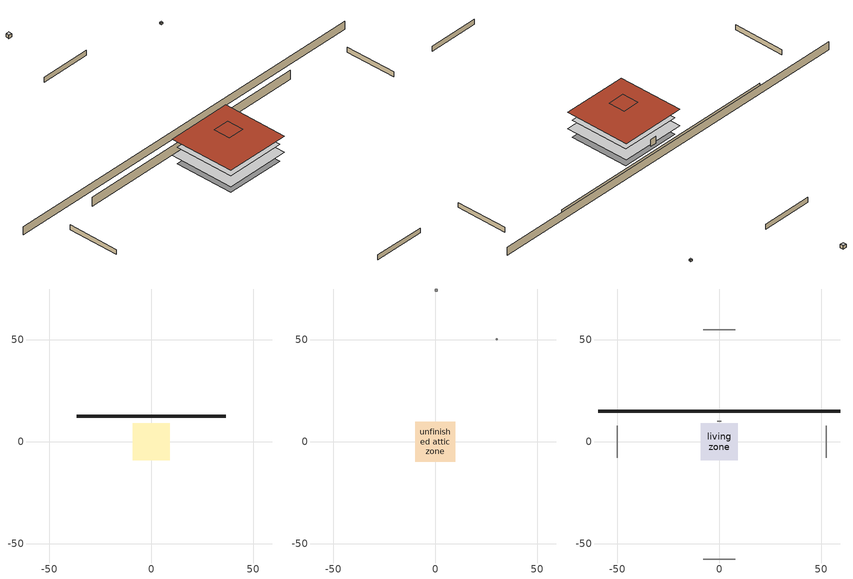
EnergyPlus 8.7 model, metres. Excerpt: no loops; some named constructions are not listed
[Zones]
finished basement zone
 floor ground (GrndUninsFinBFloor): -9.02,-9.02 -9.02,9.02 9.02,9.02 9.02,-9.02 z-2.13
 wall ground (GrndInsFinWall): 36.58,12.5 -36.58,12.5 z-2.13:0.61
dse zone
 floor adiabatic (AdiabaticConst): 30,50 30,50.5 30.5,50.5 30.5,50 z0
 wall adiabatic (AdiabaticConst): 30,50.5 30,50 30.5,50 30.5,50.5 30,50.5 z0:0.5
 ceiling adiabatic (AdiabaticConst): 30.5,50 30.5,50.5 30,50.5 30,50 z0.5
res ds_u 1 ret air zone
 floor adiabatic (AdiabaticConst): 0,74 0,75 1,75 1,74 z0
 wall adiabatic (AdiabaticConst): 1,74 1,75 0,75 0,74 1,74 z0:1
 ceiling adiabatic (AdiabaticConst): 1,74 1,75 0,75 0,74 z1
unfinished attic zone
 floor to living zone (FinInsUnfinUAFloor 1): -9.88,-9.88 -9.88,9.88 9.88,9.88 9.88,-9.88 z0.5
 roof outside (UnfinInsExtRoof 4): 9.88,-9.88 9.88,9.88 -9.88,9.88 -9.88,-9.88 z5.5
 roof outside (UnfinInsExtRoof 5): 2.5,-2.5 2.5,2.5 -2.5,2.5 -2.5,-2.5 z8
living zone
 floor to finished basement zone (Construction 3): -9.02,-9.02 -9.02,9.02 9.02,9.02 9.02,-9.02 z3
 wall outside (ExtInsFinWall 3): 59.36,15 -59.36,15 z0:2.44
 wall adiabatic (Construction 1): 0.92,10 -0.92,10 z0:2.03; 52.5,-7.78 52.5,7.78 / 7.78,55 -7.78,55 / -7.78,-57.5 7.78,-57.5 / -50,7.78 -50,-7.78 z0:1.53
[Schedule:Day:Interval]
residential ceiling fan schedule allday1; residential ceiling fan schedule allday10; residential ceiling fan schedule allday11; residential ceiling fan schedule allday12; residential ceiling fan schedule allday2; residential ceiling fan schedule allday3; residential ceiling fan schedule allday4; residential ceiling fan schedule allday5; residential ceiling fan schedule allday6; residential ceiling fan schedule allday7; residential ceiling fan schedule allday8; residential ceiling fan schedule allday9; residential window shading schedule allday10; residential window shading schedule allday10 1; residential window shading schedule allday10 2; residential window shading schedule allday10 3; residential window shading schedule allday5; residential window shading schedule allday5 1; residential window shading schedule allday5 2; residential window shading schedule allday5 3; residential window shading schedule allday6; residential window shading schedule allday6 1; residential window shading schedule allday6 2; residential window shading schedule allday6 3; residential window shading schedule allday7; residential window shading schedule allday7 1; residential window shading schedule allday7 2; residential window shading schedule allday7 3; residential window shading schedule allday8; residential window shading schedule allday8 1; residential window shading schedule allday8 2; residential window shading schedule allday8 3; residential window shading schedule allday9; residential window shading schedule allday9 1; residential window shading schedule allday9 2; residential window shading schedule allday9 3: No, 01:00, 1, 02:00, 1, 03:00, 1, 04:00, 1, 05:00, 1, 06:00, 1, 07:00, 1, 08:00, 1, 09:00, 1, 10:00, 1, 11:00, 1, 12:00, 1, 13:00, 1, 14:00, 1, 15:00, 1, 16:00, 1, 17:00, 1, 18:00, 1, 19:00, 1, 20:00, 1, 21:00, 1, 22:00, 1, 23:00, 1, 24:00, 1
residential window shading schedule allday1; residential window shading schedule allday1 1; residential window shading schedule allday1 2; residential window shading schedule allday1 3; residential window shading schedule allday11; residential window shading schedule allday11 1; residential window shading schedule allday11 2; residential window shading schedule allday11 3; residential window shading schedule allday12; residential window shading schedule allday12 1; residential window shading schedule allday12 2; residential window shading schedule allday12 3; residential window shading schedule allday2; residential window shading schedule allday2 1; residential window shading schedule allday2 2; residential window shading schedule allday2 3; residential window shading schedule allday3; residential window shading schedule allday3 1; residential window shading schedule allday3 2; residential window shading schedule allday3 3; residential window shading schedule allday4; residential window shading schedule allday4 1; residential window shading schedule allday4 2; residential window shading schedule allday4 3: No, 01:00, 0, 02:00, 0, 03:00, 0, 04:00, 0, 05:00, 0, 06:00, 0, 07:00, 0, 08:00, 0, 09:00, 0, 10:00, 0, 11:00, 0, 12:00, 0, 13:00, 0, 14:00, 0, 15:00, 0, 16:00, 0, 17:00, 0, 18:00, 0, 19:00, 0, 20:00, 0, 21:00, 0, 22:00, 0, 23:00, 0, 24:00, 0
Schedule Day 11; Schedule Day 3; Schedule Day 4; Schedule Day 5; Schedule Day 6: No, 24:00, 0
[Schedule:Week:Daily]
Schedule:Week:Daily {f5993f1e-2d1f-460a-b832-7f0803783bdd}: Schedule Day 11, Schedule Day 11, Schedule Day 11, Schedule Day 11, residential ceiling fan schedule allday1, residential ceiling fan schedule allday1, residential ceiling fan schedule allday1, Schedule Day 11, Schedule Day 11, Schedule Day 11, Schedule Day 11, Schedule Day 11
Schedule:Week:Daily {99fb984e-5b8f-43e4-bb40-44b72c5c07ec}: residential ceiling fan schedule allday1, residential ceiling fan schedule allday1, residential ceiling fan schedule allday1, residential ceiling fan schedule allday1, residential ceiling fan schedule allday1, residential ceiling fan schedule allday1, residential ceiling fan schedule allday1, Schedule Day 11, Schedule Day 11, Schedule Day 11, Schedule Day 11, Schedule Day 11
Schedule:Week:Daily {daeda7b2-ad5c-4d8c-b602-a75b74f656b1}: residential ceiling fan schedule allday2, residential ceiling fan schedule allday2, residential ceiling fan schedule allday2, residential ceiling fan schedule allday2, residential ceiling fan schedule allday2, residential ceiling fan schedule allday2, residential ceiling fan schedule allday2, Schedule Day 11, Schedule Day 11, Schedule Day 11, Schedule Day 11, Schedule Day 11
Schedule:Week:Daily {c7d6d5cb-4c13-4f55-b7c8-3a7fac26bb9d}: residential ceiling fan schedule allday3, residential ceiling fan schedule allday3, residential ceiling fan schedule allday3, residential ceiling fan schedule allday3, residential ceiling fan schedule allday3, residential ceiling fan schedule allday3, residential ceiling fan schedule allday3, Schedule Day 11, Schedule Day 11, Schedule Day 11, Schedule Day 11, Schedule Day 11
Schedule:Week:Daily {505e5dc5-5890-46c2-9b68-0c1754b0a1db}: residential ceiling fan schedule allday3, residential ceiling fan schedule allday3, residential ceiling fan schedule allday3, residential ceiling fan schedule allday4, residential ceiling fan schedule allday4, residential ceiling fan schedule allday4, residential ceiling fan schedule allday4, Schedule Day 11, Schedule Day 11, Schedule Day 11, Schedule Day 11, Schedule Day 11
Schedule:Week:Daily {f27dba69-9a74-4263-9956-a51dfc1717bd}: residential ceiling fan schedule allday4, residential ceiling fan schedule allday4, residential ceiling fan schedule allday4, residential ceiling fan schedule allday4, residential ceiling fan schedule allday4, residential ceiling fan schedule allday4, residential ceiling fan schedule allday4, Schedule Day 11, Schedule Day 11, Schedule Day 11, Schedule Day 11, Schedule Day 11
Schedule:Week:Daily {3aebd349-cbde-4cc7-98c0-f97b1a6275c9}: residential ceiling fan schedule allday4, residential ceiling fan schedule allday4, residential ceiling fan schedule allday4, residential ceiling fan schedule allday4, residential ceiling fan schedule allday4, residential ceiling fan schedule allday5, residential ceiling fan schedule allday5, Schedule Day 11, Schedule Day 11, Schedule Day 11, Schedule Day 11, Schedule Day 11
Schedule:Week:Daily {420b3fe2-edbe-4a3f-bd7c-0e50939dd1c1}: residential ceiling fan schedule allday5, residential ceiling fan schedule allday5, residential ceiling fan schedule allday5, residential ceiling fan schedule allday5, residential ceiling fan schedule allday5, residential ceiling fan schedule allday5, residential ceiling fan schedule allday5, Schedule Day 11, Schedule Day 11, Schedule Day 11, Schedule Day 11, Schedule Day 11
Schedule:Week:Daily {733ea51b-2b0a-400a-b311-dfc50ffd4eae}: residential ceiling fan schedule allday5, residential ceiling fan schedule allday6, residential ceiling fan schedule allday6, residential ceiling fan schedule allday6, residential ceiling fan schedule allday6, residential ceiling fan schedule allday6, residential ceiling fan schedule allday6, Schedule Day 11, Schedule Day 11, Schedule Day 11, Schedule Day 11, Schedule Day 11
Schedule:Week:Daily {5162d75c-0517-4dfb-950b-6ef24d4ceffa}: residential ceiling fan schedule allday6, residential ceiling fan schedule allday6, residential ceiling fan schedule allday6, residential ceiling fan schedule allday6, residential ceiling fan schedule allday6, residential ceiling fan schedule allday6, residential ceiling fan schedule allday6, Schedule Day 11, Schedule Day 11, Schedule Day 11, Schedule Day 11, Schedule Day 11
Schedule:Week:Daily {f6f1fd7c-faee-4051-853b-1ac0750fe572}: residential ceiling fan schedule allday6, residential ceiling fan schedule allday6, residential ceiling fan schedule allday6, residential ceiling fan schedule allday7, residential ceiling fan schedule allday7, residential ceiling fan schedule allday7, residential ceiling fan schedule allday7, Schedule Day 11, Schedule Day 11, Schedule Day 11, Schedule Day 11, Schedule Day 11
Schedule:Week:Daily {b242f2eb-05e5-494d-857a-8be74845ee24}: residential ceiling fan schedule allday7, residential ceiling fan schedule allday7, residential ceiling fan schedule allday7, residential ceiling fan schedule allday7, residential ceiling fan schedule allday7, residential ceiling fan schedule allday7, residential ceiling fan schedule allday7, Schedule Day 11, Schedule Day 11, Schedule Day 11, Schedule Day 11, Schedule Day 11
Schedule:Week:Daily {082f510f-7e36-463b-8793-1d062ad3fbf4}: residential ceiling fan schedule allday7, residential ceiling fan schedule allday7, residential ceiling fan schedule allday7, residential ceiling fan schedule allday7, residential ceiling fan schedule allday7, residential ceiling fan schedule allday7, residential ceiling fan schedule allday8, Schedule Day 11, Schedule Day 11, Schedule Day 11, Schedule Day 11, Schedule Day 11
Schedule:Week:Daily {5e9c7fa3-1c0e-4532-9ff9-ae4bbbb877f4}: residential ceiling fan schedule allday8, residential ceiling fan schedule allday8, residential ceiling fan schedule allday8, residential ceiling fan schedule allday8, residential ceiling fan schedule allday8, residential ceiling fan schedule allday8, residential ceiling fan schedule allday8, Schedule Day 11, Schedule Day 11, Schedule Day 11, Schedule Day 11, Schedule Day 11
Schedule:Week:Daily {828f10a3-fe7b-4b31-b248-dd86a9cef7ca}: residential ceiling fan schedule allday8, residential ceiling fan schedule allday8, residential ceiling fan schedule allday9, residential ceiling fan schedule allday9, residential ceiling fan schedule allday9, residential ceiling fan schedule allday9, residential ceiling fan schedule allday9, Schedule Day 11, Schedule Day 11, Schedule Day 11, Schedule Day 11, Schedule Day 11
Schedule:Week:Daily {013bd17c-9e46-4389-b0e4-03ac4d80d49e}: residential ceiling fan schedule allday9, residential ceiling fan schedule allday9, residential ceiling fan schedule allday9, residential ceiling fan schedule allday9, residential ceiling fan schedule allday9, residential ceiling fan schedule allday9, residential ceiling fan schedule allday9, Schedule Day 11, Schedule Day 11, Schedule Day 11, Schedule Day 11, Schedule Day 11
Schedule:Week:Daily {7dcad277-c99e-42e3-921d-d14a607c75d9}: residential ceiling fan schedule allday9, residential ceiling fan schedule allday9, residential ceiling fan schedule allday9, residential ceiling fan schedule allday9, residential ceiling fan schedule allday10, residential ceiling fan schedule allday10, residential ceiling fan schedule allday10, Schedule Day 11, Schedule Day 11, Schedule Day 11, Schedule Day 11, Schedule Day 11
Schedule:Week:Daily {cf79e6bd-bdcf-4b69-afad-263f8d9f01f5}: residential ceiling fan schedule allday10, residential ceiling fan schedule allday10, residential ceiling fan schedule allday10, residential ceiling fan schedule allday10, residential ceiling fan schedule allday10, residential ceiling fan schedule allday10, residential ceiling fan schedule allday10, Schedule Day 11, Schedule Day 11, Schedule Day 11, Schedule Day 11, Schedule Day 11
Schedule:Week:Daily {4f83334a-1544-4689-8aa3-dcdd8895b99c}: residential ceiling fan schedule allday11, residential ceiling fan schedule allday11, residential ceiling fan schedule allday11, residential ceiling fan schedule allday11, residential ceiling fan schedule allday11, residential ceiling fan schedule allday11, residential ceiling fan schedule allday11, Schedule Day 11, Schedule Day 11, Schedule Day 11, Schedule Day 11, Schedule Day 11
Schedule:Week:Daily {8991e0f5-81aa-4b7b-b7ee-b44aff4212d5}: residential ceiling fan schedule allday11, residential ceiling fan schedule allday11, residential ceiling fan schedule allday12, residential ceiling fan schedule allday12, residential ceiling fan schedule allday12, residential ceiling fan schedule allday12, residential ceiling fan schedule allday12, Schedule Day 11, Schedule Day 11, Schedule Day 11, Schedule Day 11, Schedule Day 11
Schedule:Week:Daily {f9058a68-ba35-482c-a9f9-5351ec390133}: residential ceiling fan schedule allday12, residential ceiling fan schedule allday12, residential ceiling fan schedule allday12, residential ceiling fan schedule allday12, residential ceiling fan schedule allday12, residential ceiling fan schedule allday12, residential ceiling fan schedule allday12, Schedule Day 11, Schedule Day 11, Schedule Day 11, Schedule Day 11, Schedule Day 11
Schedule:Week:Daily {4b3ea44a-2778-400c-b4f4-afb312f096a4}: Schedule Day 3, Schedule Day 3, Schedule Day 3, Schedule Day 3, residential window shading schedule allday1, residential window shading schedule allday1, residential window shading schedule allday1, Schedule Day 3, Schedule Day 3, Schedule Day 3, Schedule Day 3, Schedule Day 3
Schedule:Week:Daily {0a232f79-b0d0-4fb2-936c-5ba99023d467}: residential window shading schedule allday1, residential window shading schedule allday1, residential window shading schedule allday1, residential window shading schedule allday1, residential window shading schedule allday1, residential window shading schedule allday1, residential window shading schedule allday1, Schedule Day 3, Schedule Day 3, Schedule Day 3, Schedule Day 3, Schedule Day 3
Schedule:Week:Daily {0666f898-0e2a-403d-b9ad-7cf0b33886eb}: residential window shading schedule allday2, residential window shading schedule allday2, residential window shading schedule allday2, residential window shading schedule allday2, residential window shading schedule allday2, residential window shading schedule allday2, residential window shading schedule allday2, Schedule Day 3, Schedule Day 3, Schedule Day 3, Schedule Day 3, Schedule Day 3
Schedule:Week:Daily {4ef74792-9325-43cd-b385-a5beeb0f5db1}: residential window shading schedule allday3, residential window shading schedule allday3, residential window shading schedule allday3, residential window shading schedule allday3, residential window shading schedule allday3, residential window shading schedule allday3, residential window shading schedule allday3, Schedule Day 3, Schedule Day 3, Schedule Day 3, Schedule Day 3, Schedule Day 3
Schedule:Week:Daily {dd65c88c-2682-4a10-b668-097c402a1a32}: residential window shading schedule allday3, residential window shading schedule allday3, residential window shading schedule allday3, residential window shading schedule allday4, residential window shading schedule allday4, residential window shading schedule allday4, residential window shading schedule allday4, Schedule Day 3, Schedule Day 3, Schedule Day 3, Schedule Day 3, Schedule Day 3
Schedule:Week:Daily {30d83c78-5434-42bd-a16d-073a5e899723}: residential window shading schedule allday4, residential window shading schedule allday4, residential window shading schedule allday4, residential window shading schedule allday4, residential window shading schedule allday4, residential window shading schedule allday4, residential window shading schedule allday4, Schedule Day 3, Schedule Day 3, Schedule Day 3, Schedule Day 3, Schedule Day 3
Schedule:Week:Daily {3253728a-f892-406b-ac8b-38b4bc12fa57}: residential window shading schedule allday4, residential window shading schedule allday4, residential window shading schedule allday4, residential window shading schedule allday4, residential window shading schedule allday4, residential window shading schedule allday5, residential window shading schedule allday5, Schedule Day 3, Schedule Day 3, Schedule Day 3, Schedule Day 3, Schedule Day 3
Schedule:Week:Daily {8034dedf-5ea2-4b96-996a-3ceae07663c3}: residential window shading schedule allday5, residential window shading schedule allday5, residential window shading schedule allday5, residential window shading schedule allday5, residential window shading schedule allday5, residential window shading schedule allday5, residential window shading schedule allday5, Schedule Day 3, Schedule Day 3, Schedule Day 3, Schedule Day 3, Schedule Day 3
Schedule:Week:Daily {975bf67b-539c-4fe0-9bd5-f971d4518238}: residential window shading schedule allday5, residential window shading schedule allday6, residential window shading schedule allday6, residential window shading schedule allday6, residential window shading schedule allday6, residential window shading schedule allday6, residential window shading schedule allday6, Schedule Day 3, Schedule Day 3, Schedule Day 3, Schedule Day 3, Schedule Day 3
Schedule:Week:Daily {0ca1fd47-f6fc-4818-9d25-11cb065d9658}: residential window shading schedule allday6, residential window shading schedule allday6, residential window shading schedule allday6, residential window shading schedule allday6, residential window shading schedule allday6, residential window shading schedule allday6, residential window shading schedule allday6, Schedule Day 3, Schedule Day 3, Schedule Day 3, Schedule Day 3, Schedule Day 3
Schedule:Week:Daily {f824c80b-5203-4a97-9253-ba3eafa38eea}: residential window shading schedule allday6, residential window shading schedule allday6, residential window shading schedule allday6, residential window shading schedule allday7, residential window shading schedule allday7, residential window shading schedule allday7, residential window shading schedule allday7, Schedule Day 3, Schedule Day 3, Schedule Day 3, Schedule Day 3, Schedule Day 3
Schedule:Week:Daily {a8e76b43-20d2-4d05-9156-5b204fe346d6}: residential window shading schedule allday7, residential window shading schedule allday7, residential window shading schedule allday7, residential window shading schedule allday7, residential window shading schedule allday7, residential window shading schedule allday7, residential window shading schedule allday7, Schedule Day 3, Schedule Day 3, Schedule Day 3, Schedule Day 3, Schedule Day 3
Schedule:Week:Daily {a4714324-2501-4d30-bdd9-c2efce8d4166}: residential window shading schedule allday7, residential window shading schedule allday7, residential window shading schedule allday7, residential window shading schedule allday7, residential window shading schedule allday7, residential window shading schedule allday7, residential window shading schedule allday8, Schedule Day 3, Schedule Day 3, Schedule Day 3, Schedule Day 3, Schedule Day 3
Schedule:Week:Daily {c99f83e7-b261-48a2-ac0d-24cb0de3f32c}: residential window shading schedule allday8, residential window shading schedule allday8, residential window shading schedule allday8, residential window shading schedule allday8, residential window shading schedule allday8, residential window shading schedule allday8, residential window shading schedule allday8, Schedule Day 3, Schedule Day 3, Schedule Day 3, Schedule Day 3, Schedule Day 3
Schedule:Week:Daily {c089dbb7-d586-4f99-bbf1-c375ff6e3a8b}: residential window shading schedule allday8, residential window shading schedule allday8, residential window shading schedule allday9, residential window shading schedule allday9, residential window shading schedule allday9, residential window shading schedule allday9, residential window shading schedule allday9, Schedule Day 3, Schedule Day 3, Schedule Day 3, Schedule Day 3, Schedule Day 3
Schedule:Week:Daily {037aefda-81ea-4fa6-9fab-24de1dbe983b}: residential window shading schedule allday9, residential window shading schedule allday9, residential window shading schedule allday9, residential window shading schedule allday9, residential window shading schedule allday9, residential window shading schedule allday9, residential window shading schedule allday9, Schedule Day 3, Schedule Day 3, Schedule Day 3, Schedule Day 3, Schedule Day 3
Schedule:Week:Daily {21612bd8-64ab-4089-919e-346b5db878df}: residential window shading schedule allday9, residential window shading schedule allday9, residential window shading schedule allday9, residential window shading schedule allday9, residential window shading schedule allday10, residential window shading schedule allday10, residential window shading schedule allday10, Schedule Day 3, Schedule Day 3, Schedule Day 3, Schedule Day 3, Schedule Day 3
Schedule:Week:Daily {821858c1-ac3e-4f54-b607-c799eea2365a}: residential window shading schedule allday10, residential window shading schedule allday10, residential window shading schedule allday10, residential window shading schedule allday10, residential window shading schedule allday10, residential window shading schedule allday10, residential window shading schedule allday10, Schedule Day 3, Schedule Day 3, Schedule Day 3, Schedule Day 3, Schedule Day 3
Schedule:Week:Daily {9a187eb5-2d90-48f8-b942-e13cd3c9f127}: residential window shading schedule allday11, residential window shading schedule allday11, residential window shading schedule allday11, residential window shading schedule allday11, residential window shading schedule allday11, residential window shading schedule allday11, residential window shading schedule allday11, Schedule Day 3, Schedule Day 3, Schedule Day 3, Schedule Day 3, Schedule Day 3
Schedule:Week:Daily {a16b1b46-05f7-4af5-89e9-44c5722a4540}: residential window shading schedule allday11, residential window shading schedule allday11, residential window shading schedule allday12, residential window shading schedule allday12, residential window shading schedule allday12, residential window shading schedule allday12, residential window shading schedule allday12, Schedule Day 3, Schedule Day 3, Schedule Day 3, Schedule Day 3, Schedule Day 3
Schedule:Week:Daily {70c8a3f5-7b7c-45ac-a854-b60bc7d44f7a}: residential window shading schedule allday12, residential window shading schedule allday12, residential window shading schedule allday12, residential window shading schedule allday12, residential window shading schedule allday12, residential window shading schedule allday12, residential window shading schedule allday12, Schedule Day 3, Schedule Day 3, Schedule Day 3, Schedule Day 3, Schedule Day 3
Schedule:Week:Daily {76805589-17bd-4b59-b826-21725354d464}: Schedule Day 4, Schedule Day 4, Schedule Day 4, Schedule Day 4, residential window shading schedule allday1 1, residential window shading schedule allday1 1, residential window shading schedule allday1 1, Schedule Day 4, Schedule Day 4, Schedule Day 4, Schedule Day 4, Schedule Day 4
Schedule:Week:Daily {81549b25-e175-4ecd-8986-92a9c2b1bd1d}: residential window shading schedule allday1 1, residential window shading schedule allday1 1, residential window shading schedule allday1 1, residential window shading schedule allday1 1, residential window shading schedule allday1 1, residential window shading schedule allday1 1, residential window shading schedule allday1 1, Schedule Day 4, Schedule Day 4, Schedule Day 4, Schedule Day 4, Schedule Day 4
Schedule:Week:Daily {38c86b05-a425-45c9-9919-1da37ba84e5e}: residential window shading schedule allday2 1, residential window shading schedule allday2 1, residential window shading schedule allday2 1, residential window shading schedule allday2 1, residential window shading schedule allday2 1, residential window shading schedule allday2 1, residential window shading schedule allday2 1, Schedule Day 4, Schedule Day 4, Schedule Day 4, Schedule Day 4, Schedule Day 4
Schedule:Week:Daily {67b8f4f5-2f61-4820-aff7-6731301d9562}: residential window shading schedule allday3 1, residential window shading schedule allday3 1, residential window shading schedule allday3 1, residential window shading schedule allday3 1, residential window shading schedule allday3 1, residential window shading schedule allday3 1, residential window shading schedule allday3 1, Schedule Day 4, Schedule Day 4, Schedule Day 4, Schedule Day 4, Schedule Day 4
Schedule:Week:Daily {98f4ab2e-ba5d-482b-8f30-2442d5fbe73c}: residential window shading schedule allday3 1, residential window shading schedule allday3 1, residential window shading schedule allday3 1, residential window shading schedule allday4 1, residential window shading schedule allday4 1, residential window shading schedule allday4 1, residential window shading schedule allday4 1, Schedule Day 4, Schedule Day 4, Schedule Day 4, Schedule Day 4, Schedule Day 4
Schedule:Week:Daily {b552ff04-5835-4f6a-acaf-9277d4d97c72}: residential window shading schedule allday4 1, residential window shading schedule allday4 1, residential window shading schedule allday4 1, residential window shading schedule allday4 1, residential window shading schedule allday4 1, residential window shading schedule allday4 1, residential window shading schedule allday4 1, Schedule Day 4, Schedule Day 4, Schedule Day 4, Schedule Day 4, Schedule Day 4
Schedule:Week:Daily {9e556104-a05e-4a9c-bdfa-602e1f657196}: residential window shading schedule allday4 1, residential window shading schedule allday4 1, residential window shading schedule allday4 1, residential window shading schedule allday4 1, residential window shading schedule allday4 1, residential window shading schedule allday5 1, residential window shading schedule allday5 1, Schedule Day 4, Schedule Day 4, Schedule Day 4, Schedule Day 4, Schedule Day 4
Schedule:Week:Daily {83a857eb-2abb-49cc-bd79-199dcecd6ede}: residential window shading schedule allday5 1, residential window shading schedule allday5 1, residential window shading schedule allday5 1, residential window shading schedule allday5 1, residential window shading schedule allday5 1, residential window shading schedule allday5 1, residential window shading schedule allday5 1, Schedule Day 4, Schedule Day 4, Schedule Day 4, Schedule Day 4, Schedule Day 4
Schedule:Week:Daily {ffb98617-a8ab-4f6b-985d-a67a6920fabc}: residential window shading schedule allday5 1, residential window shading schedule allday6 1, residential window shading schedule allday6 1, residential window shading schedule allday6 1, residential window shading schedule allday6 1, residential window shading schedule allday6 1, residential window shading schedule allday6 1, Schedule Day 4, Schedule Day 4, Schedule Day 4, Schedule Day 4, Schedule Day 4
Schedule:Week:Daily {79222e03-fe93-49d0-91ff-d5d791f3f7fa}: residential window shading schedule allday6 1, residential window shading schedule allday6 1, residential window shading schedule allday6 1, residential window shading schedule allday6 1, residential window shading schedule allday6 1, residential window shading schedule allday6 1, residential window shading schedule allday6 1, Schedule Day 4, Schedule Day 4, Schedule Day 4, Schedule Day 4, Schedule Day 4
Schedule:Week:Daily {71e67b8f-23c5-4f54-98d5-5e15e1a5aa05}: residential window shading schedule allday6 1, residential window shading schedule allday6 1, residential window shading schedule allday6 1, residential window shading schedule allday7 1, residential window shading schedule allday7 1, residential window shading schedule allday7 1, residential window shading schedule allday7 1, Schedule Day 4, Schedule Day 4, Schedule Day 4, Schedule Day 4, Schedule Day 4
Schedule:Week:Daily {319d81af-95e8-46da-8983-c654bbc5c0e2}: residential window shading schedule allday7 1, residential window shading schedule allday7 1, residential window shading schedule allday7 1, residential window shading schedule allday7 1, residential window shading schedule allday7 1, residential window shading schedule allday7 1, residential window shading schedule allday7 1, Schedule Day 4, Schedule Day 4, Schedule Day 4, Schedule Day 4, Schedule Day 4
Schedule:Week:Daily {f3bf51d8-cc83-475e-8090-ff298ee52a68}: residential window shading schedule allday7 1, residential window shading schedule allday7 1, residential window shading schedule allday7 1, residential window shading schedule allday7 1, residential window shading schedule allday7 1, residential window shading schedule allday7 1, residential window shading schedule allday8 1, Schedule Day 4, Schedule Day 4, Schedule Day 4, Schedule Day 4, Schedule Day 4
Schedule:Week:Daily {f8d81772-1c9f-4299-be72-2ae186e922a8}: residential window shading schedule allday8 1, residential window shading schedule allday8 1, residential window shading schedule allday8 1, residential window shading schedule allday8 1, residential window shading schedule allday8 1, residential window shading schedule allday8 1, residential window shading schedule allday8 1, Schedule Day 4, Schedule Day 4, Schedule Day 4, Schedule Day 4, Schedule Day 4
Schedule:Week:Daily {30e103c6-a498-44e2-b8b0-d08e8bedc8ac}: residential window shading schedule allday8 1, residential window shading schedule allday8 1, residential window shading schedule allday9 1, residential window shading schedule allday9 1, residential window shading schedule allday9 1, residential window shading schedule allday9 1, residential window shading schedule allday9 1, Schedule Day 4, Schedule Day 4, Schedule Day 4, Schedule Day 4, Schedule Day 4
Schedule:Week:Daily {845f6673-ddea-4696-9bf3-ee26fcac12b7}: residential window shading schedule allday9 1, residential window shading schedule allday9 1, residential window shading schedule allday9 1, residential window shading schedule allday9 1, residential window shading schedule allday9 1, residential window shading schedule allday9 1, residential window shading schedule allday9 1, Schedule Day 4, Schedule Day 4, Schedule Day 4, Schedule Day 4, Schedule Day 4
Schedule:Week:Daily {30fff8cf-3c66-44ca-abd3-e81b8342e9b0}: residential window shading schedule allday9 1, residential window shading schedule allday9 1, residential window shading schedule allday9 1, residential window shading schedule allday9 1, residential window shading schedule allday10 1, residential window shading schedule allday10 1, residential window shading schedule allday10 1, Schedule Day 4, Schedule Day 4, Schedule Day 4, Schedule Day 4, Schedule Day 4
Schedule:Week:Daily {12ddf0b8-4c6b-4c0c-8ad6-3bd252b74572}: residential window shading schedule allday10 1, residential window shading schedule allday10 1, residential window shading schedule allday10 1, residential window shading schedule allday10 1, residential window shading schedule allday10 1, residential window shading schedule allday10 1, residential window shading schedule allday10 1, Schedule Day 4, Schedule Day 4, Schedule Day 4, Schedule Day 4, Schedule Day 4
Schedule:Week:Daily {47c9cfca-86d5-44a8-81dd-cc1f1ca9bdf8}: residential window shading schedule allday11 1, residential window shading schedule allday11 1, residential window shading schedule allday11 1, residential window shading schedule allday11 1, residential window shading schedule allday11 1, residential window shading schedule allday11 1, residential window shading schedule allday11 1, Schedule Day 4, Schedule Day 4, Schedule Day 4, Schedule Day 4, Schedule Day 4
Schedule:Week:Daily {7d64cbc3-3218-4e70-a5fd-0c927e70cedf}: residential window shading schedule allday11 1, residential window shading schedule allday11 1, residential window shading schedule allday12 1, residential window shading schedule allday12 1, residential window shading schedule allday12 1, residential window shading schedule allday12 1, residential window shading schedule allday12 1, Schedule Day 4, Schedule Day 4, Schedule Day 4, Schedule Day 4, Schedule Day 4
Schedule:Week:Daily {a4221f9d-f89b-4a3d-8067-ace454ba34a5}: residential window shading schedule allday12 1, residential window shading schedule allday12 1, residential window shading schedule allday12 1, residential window shading schedule allday12 1, residential window shading schedule allday12 1, residential window shading schedule allday12 1, residential window shading schedule allday12 1, Schedule Day 4, Schedule Day 4, Schedule Day 4, Schedule Day 4, Schedule Day 4
Schedule:Week:Daily {c83521bd-47ad-4e69-b1b8-53be3579204c}: Schedule Day 5, Schedule Day 5, Schedule Day 5, Schedule Day 5, residential window shading schedule allday1 2, residential window shading schedule allday1 2, residential window shading schedule allday1 2, Schedule Day 5, Schedule Day 5, Schedule Day 5, Schedule Day 5, Schedule Day 5
Schedule:Week:Daily {0c383e09-31f7-4a6a-b404-731befdc413d}: residential window shading schedule allday1 2, residential window shading schedule allday1 2, residential window shading schedule allday1 2, residential window shading schedule allday1 2, residential window shading schedule allday1 2, residential window shading schedule allday1 2, residential window shading schedule allday1 2, Schedule Day 5, Schedule Day 5, Schedule Day 5, Schedule Day 5, Schedule Day 5
Schedule:Week:Daily {fd4c97f5-f4a4-4e4a-83d9-c2ec7244522f}: residential window shading schedule allday2 2, residential window shading schedule allday2 2, residential window shading schedule allday2 2, residential window shading schedule allday2 2, residential window shading schedule allday2 2, residential window shading schedule allday2 2, residential window shading schedule allday2 2, Schedule Day 5, Schedule Day 5, Schedule Day 5, Schedule Day 5, Schedule Day 5
Schedule:Week:Daily {524ad208-dfaa-4290-ab45-a1f3a9f66729}: residential window shading schedule allday3 2, residential window shading schedule allday3 2, residential window shading schedule allday3 2, residential window shading schedule allday3 2, residential window shading schedule allday3 2, residential window shading schedule allday3 2, residential window shading schedule allday3 2, Schedule Day 5, Schedule Day 5, Schedule Day 5, Schedule Day 5, Schedule Day 5
Schedule:Week:Daily {801a49c0-ab73-44a4-9159-a22937ca7948}: residential window shading schedule allday3 2, residential window shading schedule allday3 2, residential window shading schedule allday3 2, residential window shading schedule allday4 2, residential window shading schedule allday4 2, residential window shading schedule allday4 2, residential window shading schedule allday4 2, Schedule Day 5, Schedule Day 5, Schedule Day 5, Schedule Day 5, Schedule Day 5
Schedule:Week:Daily {17e11914-6807-4c01-a760-3688b6e2d72d}: residential window shading schedule allday4 2, residential window shading schedule allday4 2, residential window shading schedule allday4 2, residential window shading schedule allday4 2, residential window shading schedule allday4 2, residential window shading schedule allday4 2, residential window shading schedule allday4 2, Schedule Day 5, Schedule Day 5, Schedule Day 5, Schedule Day 5, Schedule Day 5
Schedule:Week:Daily {c18eec13-ef75-452c-b0f2-1f3c5532df3b}: residential window shading schedule allday4 2, residential window shading schedule allday4 2, residential window shading schedule allday4 2, residential window shading schedule allday4 2, residential window shading schedule allday4 2, residential window shading schedule allday5 2, residential window shading schedule allday5 2, Schedule Day 5, Schedule Day 5, Schedule Day 5, Schedule Day 5, Schedule Day 5
Schedule:Week:Daily {4b6d9570-e1dd-4859-8528-41cec40db943}: residential window shading schedule allday5 2, residential window shading schedule allday5 2, residential window shading schedule allday5 2, residential window shading schedule allday5 2, residential window shading schedule allday5 2, residential window shading schedule allday5 2, residential window shading schedule allday5 2, Schedule Day 5, Schedule Day 5, Schedule Day 5, Schedule Day 5, Schedule Day 5
Schedule:Week:Daily {aa29e23a-11ac-46d9-8eb5-2d257edca093}: residential window shading schedule allday5 2, residential window shading schedule allday6 2, residential window shading schedule allday6 2, residential window shading schedule allday6 2, residential window shading schedule allday6 2, residential window shading schedule allday6 2, residential window shading schedule allday6 2, Schedule Day 5, Schedule Day 5, Schedule Day 5, Schedule Day 5, Schedule Day 5
Schedule:Week:Daily {e92e2aac-ad13-4c79-96a6-2a8f3ce4f347}: residential window shading schedule allday6 2, residential window shading schedule allday6 2, residential window shading schedule allday6 2, residential window shading schedule allday6 2, residential window shading schedule allday6 2, residential window shading schedule allday6 2, residential window shading schedule allday6 2, Schedule Day 5, Schedule Day 5, Schedule Day 5, Schedule Day 5, Schedule Day 5
Schedule:Week:Daily {657eb777-79a3-4e4a-a9ff-4428692cbe95}: residential window shading schedule allday6 2, residential window shading schedule allday6 2, residential window shading schedule allday6 2, residential window shading schedule allday7 2, residential window shading schedule allday7 2, residential window shading schedule allday7 2, residential window shading schedule allday7 2, Schedule Day 5, Schedule Day 5, Schedule Day 5, Schedule Day 5, Schedule Day 5
Schedule:Week:Daily {35eddf0a-d3bf-4ab5-be02-1c189ee61cc8}: residential window shading schedule allday7 2, residential window shading schedule allday7 2, residential window shading schedule allday7 2, residential window shading schedule allday7 2, residential window shading schedule allday7 2, residential window shading schedule allday7 2, residential window shading schedule allday7 2, Schedule Day 5, Schedule Day 5, Schedule Day 5, Schedule Day 5, Schedule Day 5
Schedule:Week:Daily {172b6d37-a2ac-47ae-95a8-65ac41888846}: residential window shading schedule allday7 2, residential window shading schedule allday7 2, residential window shading schedule allday7 2, residential window shading schedule allday7 2, residential window shading schedule allday7 2, residential window shading schedule allday7 2, residential window shading schedule allday8 2, Schedule Day 5, Schedule Day 5, Schedule Day 5, Schedule Day 5, Schedule Day 5
Schedule:Week:Daily {8813d984-0954-4369-bcb3-310a74172a06}: residential window shading schedule allday8 2, residential window shading schedule allday8 2, residential window shading schedule allday8 2, residential window shading schedule allday8 2, residential window shading schedule allday8 2, residential window shading schedule allday8 2, residential window shading schedule allday8 2, Schedule Day 5, Schedule Day 5, Schedule Day 5, Schedule Day 5, Schedule Day 5
Schedule:Week:Daily {f54c2e4e-5408-4036-aa43-b96cf5a350ba}: residential window shading schedule allday8 2, residential window shading schedule allday8 2, residential window shading schedule allday9 2, residential window shading schedule allday9 2, residential window shading schedule allday9 2, residential window shading schedule allday9 2, residential window shading schedule allday9 2, Schedule Day 5, Schedule Day 5, Schedule Day 5, Schedule Day 5, Schedule Day 5
Schedule:Week:Daily {ce6ea871-93e9-4916-a31a-c123d45253fd}: residential window shading schedule allday9 2, residential window shading schedule allday9 2, residential window shading schedule allday9 2, residential window shading schedule allday9 2, residential window shading schedule allday9 2, residential window shading schedule allday9 2, residential window shading schedule allday9 2, Schedule Day 5, Schedule Day 5, Schedule Day 5, Schedule Day 5, Schedule Day 5
Schedule:Week:Daily {e8689bbf-46ba-41e1-ab20-e5838f82ad59}: residential window shading schedule allday9 2, residential window shading schedule allday9 2, residential window shading schedule allday9 2, residential window shading schedule allday9 2, residential window shading schedule allday10 2, residential window shading schedule allday10 2, residential window shading schedule allday10 2, Schedule Day 5, Schedule Day 5, Schedule Day 5, Schedule Day 5, Schedule Day 5
Schedule:Week:Daily {9a7e6525-9dc1-47f3-a6d6-bfb4aa8c21b9}: residential window shading schedule allday10 2, residential window shading schedule allday10 2, residential window shading schedule allday10 2, residential window shading schedule allday10 2, residential window shading schedule allday10 2, residential window shading schedule allday10 2, residential window shading schedule allday10 2, Schedule Day 5, Schedule Day 5, Schedule Day 5, Schedule Day 5, Schedule Day 5
Schedule:Week:Daily {89e04fc2-ab30-4189-81a3-3685d5f34b8c}: residential window shading schedule allday11 2, residential window shading schedule allday11 2, residential window shading schedule allday11 2, residential window shading schedule allday11 2, residential window shading schedule allday11 2, residential window shading schedule allday11 2, residential window shading schedule allday11 2, Schedule Day 5, Schedule Day 5, Schedule Day 5, Schedule Day 5, Schedule Day 5
Schedule:Week:Daily {63e459ae-dcc1-40f1-b72d-a026131dfc17}: residential window shading schedule allday11 2, residential window shading schedule allday11 2, residential window shading schedule allday12 2, residential window shading schedule allday12 2, residential window shading schedule allday12 2, residential window shading schedule allday12 2, residential window shading schedule allday12 2, Schedule Day 5, Schedule Day 5, Schedule Day 5, Schedule Day 5, Schedule Day 5
Schedule:Week:Daily {1e22d16a-fee4-45f4-ae50-fed91951e752}: residential window shading schedule allday12 2, residential window shading schedule allday12 2, residential window shading schedule allday12 2, residential window shading schedule allday12 2, residential window shading schedule allday12 2, residential window shading schedule allday12 2, residential window shading schedule allday12 2, Schedule Day 5, Schedule Day 5, Schedule Day 5, Schedule Day 5, Schedule Day 5
Schedule:Week:Daily {332231fe-47f6-45a3-90b7-44ce430a1d1a}: Schedule Day 6, Schedule Day 6, Schedule Day 6, Schedule Day 6, residential window shading schedule allday1 3, residential window shading schedule allday1 3, residential window shading schedule allday1 3, Schedule Day 6, Schedule Day 6, Schedule Day 6, Schedule Day 6, Schedule Day 6
Schedule:Week:Daily {3ffc5704-f3c6-4301-b62e-dae534da0099}: residential window shading schedule allday1 3, residential window shading schedule allday1 3, residential window shading schedule allday1 3, residential window shading schedule allday1 3, residential window shading schedule allday1 3, residential window shading schedule allday1 3, residential window shading schedule allday1 3, Schedule Day 6, Schedule Day 6, Schedule Day 6, Schedule Day 6, Schedule Day 6
Schedule:Week:Daily {4911ec1a-4be0-4e0e-a2c4-af0c00170f63}: residential window shading schedule allday2 3, residential window shading schedule allday2 3, residential window shading schedule allday2 3, residential window shading schedule allday2 3, residential window shading schedule allday2 3, residential window shading schedule allday2 3, residential window shading schedule allday2 3, Schedule Day 6, Schedule Day 6, Schedule Day 6, Schedule Day 6, Schedule Day 6
Schedule:Week:Daily {91746298-b08f-421d-8ca6-d3a4c2aaacce}: residential window shading schedule allday3 3, residential window shading schedule allday3 3, residential window shading schedule allday3 3, residential window shading schedule allday3 3, residential window shading schedule allday3 3, residential window shading schedule allday3 3, residential window shading schedule allday3 3, Schedule Day 6, Schedule Day 6, Schedule Day 6, Schedule Day 6, Schedule Day 6
Schedule:Week:Daily {c290e2d8-c17b-4c55-8082-0a8a6005c6eb}: residential window shading schedule allday3 3, residential window shading schedule allday3 3, residential window shading schedule allday3 3, residential window shading schedule allday4 3, residential window shading schedule allday4 3, residential window shading schedule allday4 3, residential window shading schedule allday4 3, Schedule Day 6, Schedule Day 6, Schedule Day 6, Schedule Day 6, Schedule Day 6
Schedule:Week:Daily {2991223e-74a0-4d44-9b54-37568285717b}: residential window shading schedule allday4 3, residential window shading schedule allday4 3, residential window shading schedule allday4 3, residential window shading schedule allday4 3, residential window shading schedule allday4 3, residential window shading schedule allday4 3, residential window shading schedule allday4 3, Schedule Day 6, Schedule Day 6, Schedule Day 6, Schedule Day 6, Schedule Day 6
Schedule:Week:Daily {3ef33c7c-cafb-441b-9932-030041087eab}: residential window shading schedule allday4 3, residential window shading schedule allday4 3, residential window shading schedule allday4 3, residential window shading schedule allday4 3, residential window shading schedule allday4 3, residential window shading schedule allday5 3, residential window shading schedule allday5 3, Schedule Day 6, Schedule Day 6, Schedule Day 6, Schedule Day 6, Schedule Day 6
Schedule:Week:Daily {4da947af-daa4-44e1-a512-866a7d923a8d}: residential window shading schedule allday5 3, residential window shading schedule allday5 3, residential window shading schedule allday5 3, residential window shading schedule allday5 3, residential window shading schedule allday5 3, residential window shading schedule allday5 3, residential window shading schedule allday5 3, Schedule Day 6, Schedule Day 6, Schedule Day 6, Schedule Day 6, Schedule Day 6
Schedule:Week:Daily {5cdf6369-47d7-4607-b0d6-38b776b739a4}: residential window shading schedule allday5 3, residential window shading schedule allday6 3, residential window shading schedule allday6 3, residential window shading schedule allday6 3, residential window shading schedule allday6 3, residential window shading schedule allday6 3, residential window shading schedule allday6 3, Schedule Day 6, Schedule Day 6, Schedule Day 6, Schedule Day 6, Schedule Day 6
Schedule:Week:Daily {aa232c9f-c6cb-4035-a2b3-51fc798cb8dd}: residential window shading schedule allday6 3, residential window shading schedule allday6 3, residential window shading schedule allday6 3, residential window shading schedule allday6 3, residential window shading schedule allday6 3, residential window shading schedule allday6 3, residential window shading schedule allday6 3, Schedule Day 6, Schedule Day 6, Schedule Day 6, Schedule Day 6, Schedule Day 6
Schedule:Week:Daily {c84de570-cd4f-4632-acc5-5a6f20c96b0b}: residential window shading schedule allday6 3, residential window shading schedule allday6 3, residential window shading schedule allday6 3, residential window shading schedule allday7 3, residential window shading schedule allday7 3, residential window shading schedule allday7 3, residential window shading schedule allday7 3, Schedule Day 6, Schedule Day 6, Schedule Day 6, Schedule Day 6, Schedule Day 6
Schedule:Week:Daily {85b1bce8-ef3e-432a-8c6d-6b192d84e400}: residential window shading schedule allday7 3, residential window shading schedule allday7 3, residential window shading schedule allday7 3, residential window shading schedule allday7 3, residential window shading schedule allday7 3, residential window shading schedule allday7 3, residential window shading schedule allday7 3, Schedule Day 6, Schedule Day 6, Schedule Day 6, Schedule Day 6, Schedule Day 6
Schedule:Week:Daily {09f8f5cc-984f-4437-8299-9bca2d8f5bad}: residential window shading schedule allday7 3, residential window shading schedule allday7 3, residential window shading schedule allday7 3, residential window shading schedule allday7 3, residential window shading schedule allday7 3, residential window shading schedule allday7 3, residential window shading schedule allday8 3, Schedule Day 6, Schedule Day 6, Schedule Day 6, Schedule Day 6, Schedule Day 6
Schedule:Week:Daily {85d0d190-f646-4f32-904a-eab90dc86a8d}: residential window shading schedule allday8 3, residential window shading schedule allday8 3, residential window shading schedule allday8 3, residential window shading schedule allday8 3, residential window shading schedule allday8 3, residential window shading schedule allday8 3, residential window shading schedule allday8 3, Schedule Day 6, Schedule Day 6, Schedule Day 6, Schedule Day 6, Schedule Day 6
Schedule:Week:Daily {339a448a-acc6-477e-be62-5c5419a49d6d}: residential window shading schedule allday8 3, residential window shading schedule allday8 3, residential window shading schedule allday9 3, residential window shading schedule allday9 3, residential window shading schedule allday9 3, residential window shading schedule allday9 3, residential window shading schedule allday9 3, Schedule Day 6, Schedule Day 6, Schedule Day 6, Schedule Day 6, Schedule Day 6
Schedule:Week:Daily {ed007b4a-1ac8-4818-91b1-c459ab0fb70f}: residential window shading schedule allday9 3, residential window shading schedule allday9 3, residential window shading schedule allday9 3, residential window shading schedule allday9 3, residential window shading schedule allday9 3, residential window shading schedule allday9 3, residential window shading schedule allday9 3, Schedule Day 6, Schedule Day 6, Schedule Day 6, Schedule Day 6, Schedule Day 6
Schedule:Week:Daily {ffbeab4d-6159-4a07-b360-49533d56553a}: residential window shading schedule allday9 3, residential window shading schedule allday9 3, residential window shading schedule allday9 3, residential window shading schedule allday9 3, residential window shading schedule allday10 3, residential window shading schedule allday10 3, residential window shading schedule allday10 3, Schedule Day 6, Schedule Day 6, Schedule Day 6, Schedule Day 6, Schedule Day 6
Schedule:Week:Daily {8ed27b6b-928e-4e96-8467-334284a6b0ba}: residential window shading schedule allday10 3, residential window shading schedule allday10 3, residential window shading schedule allday10 3, residential window shading schedule allday10 3, residential window shading schedule allday10 3, residential window shading schedule allday10 3, residential window shading schedule allday10 3, Schedule Day 6, Schedule Day 6, Schedule Day 6, Schedule Day 6, Schedule Day 6
Schedule:Week:Daily {780bbb26-def2-4ca2-ac45-6b755f3a112d}: residential window shading schedule allday11 3, residential window shading schedule allday11 3, residential window shading schedule allday11 3, residential window shading schedule allday11 3, residential window shading schedule allday11 3, residential window shading schedule allday11 3, residential window shading schedule allday11 3, Schedule Day 6, Schedule Day 6, Schedule Day 6, Schedule Day 6, Schedule Day 6
Schedule:Week:Daily {bb2b73c1-c429-4fe4-bbae-cb10e6d9398a}: residential window shading schedule allday11 3, residential window shading schedule allday11 3, residential window shading schedule allday12 3, residential window shading schedule allday12 3, residential window shading schedule allday12 3, residential window shading schedule allday12 3, residential window shading schedule allday12 3, Schedule Day 6, Schedule Day 6, Schedule Day 6, Schedule Day 6, Schedule Day 6
Schedule:Week:Daily {aa5fc32b-0764-49de-a8d6-46c804132f34}: residential window shading schedule allday12 3, residential window shading schedule allday12 3, residential window shading schedule allday12 3, residential window shading schedule allday12 3, residential window shading schedule allday12 3, residential window shading schedule allday12 3, residential window shading schedule allday12 3, Schedule Day 6, Schedule Day 6, Schedule Day 6, Schedule Day 6, Schedule Day 6
[Schedule:Year]
residential ceiling fan schedule: Schedule:Week:Daily {f5993f1e-2d1f-460a-b832-7f0803783bdd}, 1, 1, 1, 3, Schedule:Week:Daily {99fb984e-5b8f-43e4-bb40-44b72c5c07ec}, 1, 4, 1, 31, Schedule:Week:Daily {daeda7b2-ad5c-4d8c-b602-a75b74f656b1}, 2, 1, 2, 28, Schedule:Week:Daily {c7d6d5cb-4c13-4f55-b7c8-3a7fac26bb9d}, 3, 1, 3, 28, Schedule:Week:Daily {505e5dc5-5890-46c2-9b68-0c1754b0a1db}, 3, 29, 4, 4, Schedule:Week:Daily {f27dba69-9a74-4263-9956-a51dfc1717bd}, 4, 5, 4, 25, Schedule:Week:Daily {3aebd349-cbde-4cc7-98c0-f97b1a6275c9}, 4, 26, 5, 2, Schedule:Week:Daily {420b3fe2-edbe-4a3f-bd7c-0e50939dd1c1}, 5, 3, 5, 30, Schedule:Week:Daily {733ea51b-2b0a-400a-b311-dfc50ffd4eae}, 5, 31, 6, 6, Schedule:Week:Daily {5162d75c-0517-4dfb-950b-6ef24d4ceffa}, 6, 7, 6, 27, Schedule:Week:Daily {f6f1fd7c-faee-4051-853b-1ac0750fe572}, 6, 28, 7, 4, Schedule:Week:Daily {b242f2eb-05e5-494d-857a-8be74845ee24}, 7, 5, 7, 25, Schedule:Week:Daily {082f510f-7e36-463b-8793-1d062ad3fbf4}, 7, 26, 8, 1, Schedule:Week:Daily {5e9c7fa3-1c0e-4532-9ff9-ae4bbbb877f4}, 8, 2, 8, 29, Schedule:Week:Daily {828f10a3-fe7b-4b31-b248-dd86a9cef7ca}, 8, 30, 9, 5, Schedule:Week:Daily {013bd17c-9e46-4389-b0e4-03ac4d80d49e}, 9, 6, 9, 26, Schedule:Week:Daily {7dcad277-c99e-42e3-921d-d14a607c75d9}, 9, 27, 10, 3, Schedule:Week:Daily {cf79e6bd-bdcf-4b69-afad-263f8d9f01f5}, 10, 4, 10, 31, Schedule:Week:Daily {4f83334a-1544-4689-8aa3-dcdd8895b99c}, 11, 1, 11, 28, Schedule:Week:Daily {8991e0f5-81aa-4b7b-b7ee-b44aff4212d5}, 11, 29, 12, 5, Schedule:Week:Daily {f9058a68-ba35-482c-a9f9-5351ec390133}, 12, 6, 12, 31
residential window shading schedule: Schedule:Week:Daily {4b3ea44a-2778-400c-b4f4-afb312f096a4}, 1, 1, 1, 3, Schedule:Week:Daily {0a232f79-b0d0-4fb2-936c-5ba99023d467}, 1, 4, 1, 31, Schedule:Week:Daily {0666f898-0e2a-403d-b9ad-7cf0b33886eb}, 2, 1, 2, 28, Schedule:Week:Daily {4ef74792-9325-43cd-b385-a5beeb0f5db1}, 3, 1, 3, 28, Schedule:Week:Daily {dd65c88c-2682-4a10-b668-097c402a1a32}, 3, 29, 4, 4, Schedule:Week:Daily {30d83c78-5434-42bd-a16d-073a5e899723}, 4, 5, 4, 25, Schedule:Week:Daily {3253728a-f892-406b-ac8b-38b4bc12fa57}, 4, 26, 5, 2, Schedule:Week:Daily {8034dedf-5ea2-4b96-996a-3ceae07663c3}, 5, 3, 5, 30, Schedule:Week:Daily {975bf67b-539c-4fe0-9bd5-f971d4518238}, 5, 31, 6, 6, Schedule:Week:Daily {0ca1fd47-f6fc-4818-9d25-11cb065d9658}, 6, 7, 6, 27, Schedule:Week:Daily {f824c80b-5203-4a97-9253-ba3eafa38eea}, 6, 28, 7, 4, Schedule:Week:Daily {a8e76b43-20d2-4d05-9156-5b204fe346d6}, 7, 5, 7, 25, Schedule:Week:Daily {a4714324-2501-4d30-bdd9-c2efce8d4166}, 7, 26, 8, 1, Schedule:Week:Daily {c99f83e7-b261-48a2-ac0d-24cb0de3f32c}, 8, 2, 8, 29, Schedule:Week:Daily {c089dbb7-d586-4f99-bbf1-c375ff6e3a8b}, 8, 30, 9, 5, Schedule:Week:Daily {037aefda-81ea-4fa6-9fab-24de1dbe983b}, 9, 6, 9, 26, Schedule:Week:Daily {21612bd8-64ab-4089-919e-346b5db878df}, 9, 27, 10, 3, Schedule:Week:Daily {821858c1-ac3e-4f54-b607-c799eea2365a}, 10, 4, 10, 31, Schedule:Week:Daily {9a187eb5-2d90-48f8-b942-e13cd3c9f127}, 11, 1, 11, 28, Schedule:Week:Daily {a16b1b46-05f7-4af5-89e9-44c5722a4540}, 11, 29, 12, 5, Schedule:Week:Daily {70c8a3f5-7b7c-45ac-a854-b60bc7d44f7a}, 12, 6, 12, 31
residential window shading schedule 1: Schedule:Week:Daily {76805589-17bd-4b59-b826-21725354d464}, 1, 1, 1, 3, Schedule:Week:Daily {81549b25-e175-4ecd-8986-92a9c2b1bd1d}, 1, 4, 1, 31, Schedule:Week:Daily {38c86b05-a425-45c9-9919-1da37ba84e5e}, 2, 1, 2, 28, Schedule:Week:Daily {67b8f4f5-2f61-4820-aff7-6731301d9562}, 3, 1, 3, 28, Schedule:Week:Daily {98f4ab2e-ba5d-482b-8f30-2442d5fbe73c}, 3, 29, 4, 4, Schedule:Week:Daily {b552ff04-5835-4f6a-acaf-9277d4d97c72}, 4, 5, 4, 25, Schedule:Week:Daily {9e556104-a05e-4a9c-bdfa-602e1f657196}, 4, 26, 5, 2, Schedule:Week:Daily {83a857eb-2abb-49cc-bd79-199dcecd6ede}, 5, 3, 5, 30, Schedule:Week:Daily {ffb98617-a8ab-4f6b-985d-a67a6920fabc}, 5, 31, 6, 6, Schedule:Week:Daily {79222e03-fe93-49d0-91ff-d5d791f3f7fa}, 6, 7, 6, 27, Schedule:Week:Daily {71e67b8f-23c5-4f54-98d5-5e15e1a5aa05}, 6, 28, 7, 4, Schedule:Week:Daily {319d81af-95e8-46da-8983-c654bbc5c0e2}, 7, 5, 7, 25, Schedule:Week:Daily {f3bf51d8-cc83-475e-8090-ff298ee52a68}, 7, 26, 8, 1, Schedule:Week:Daily {f8d81772-1c9f-4299-be72-2ae186e922a8}, 8, 2, 8, 29, Schedule:Week:Daily {30e103c6-a498-44e2-b8b0-d08e8bedc8ac}, 8, 30, 9, 5, Schedule:Week:Daily {845f6673-ddea-4696-9bf3-ee26fcac12b7}, 9, 6, 9, 26, Schedule:Week:Daily {30fff8cf-3c66-44ca-abd3-e81b8342e9b0}, 9, 27, 10, 3, Schedule:Week:Daily {12ddf0b8-4c6b-4c0c-8ad6-3bd252b74572}, 10, 4, 10, 31, Schedule:Week:Daily {47c9cfca-86d5-44a8-81dd-cc1f1ca9bdf8}, 11, 1, 11, 28, Schedule:Week:Daily {7d64cbc3-3218-4e70-a5fd-0c927e70cedf}, 11, 29, 12, 5, Schedule:Week:Daily {a4221f9d-f89b-4a3d-8067-ace454ba34a5}, 12, 6, 12, 31
residential window shading schedule 2: Schedule:Week:Daily {c83521bd-47ad-4e69-b1b8-53be3579204c}, 1, 1, 1, 3, Schedule:Week:Daily {0c383e09-31f7-4a6a-b404-731befdc413d}, 1, 4, 1, 31, Schedule:Week:Daily {fd4c97f5-f4a4-4e4a-83d9-c2ec7244522f}, 2, 1, 2, 28, Schedule:Week:Daily {524ad208-dfaa-4290-ab45-a1f3a9f66729}, 3, 1, 3, 28, Schedule:Week:Daily {801a49c0-ab73-44a4-9159-a22937ca7948}, 3, 29, 4, 4, Schedule:Week:Daily {17e11914-6807-4c01-a760-3688b6e2d72d}, 4, 5, 4, 25, Schedule:Week:Daily {c18eec13-ef75-452c-b0f2-1f3c5532df3b}, 4, 26, 5, 2, Schedule:Week:Daily {4b6d9570-e1dd-4859-8528-41cec40db943}, 5, 3, 5, 30, Schedule:Week:Daily {aa29e23a-11ac-46d9-8eb5-2d257edca093}, 5, 31, 6, 6, Schedule:Week:Daily {e92e2aac-ad13-4c79-96a6-2a8f3ce4f347}, 6, 7, 6, 27, Schedule:Week:Daily {657eb777-79a3-4e4a-a9ff-4428692cbe95}, 6, 28, 7, 4, Schedule:Week:Daily {35eddf0a-d3bf-4ab5-be02-1c189ee61cc8}, 7, 5, 7, 25, Schedule:Week:Daily {172b6d37-a2ac-47ae-95a8-65ac41888846}, 7, 26, 8, 1, Schedule:Week:Daily {8813d984-0954-4369-bcb3-310a74172a06}, 8, 2, 8, 29, Schedule:Week:Daily {f54c2e4e-5408-4036-aa43-b96cf5a350ba}, 8, 30, 9, 5, Schedule:Week:Daily {ce6ea871-93e9-4916-a31a-c123d45253fd}, 9, 6, 9, 26, Schedule:Week:Daily {e8689bbf-46ba-41e1-ab20-e5838f82ad59}, 9, 27, 10, 3, Schedule:Week:Daily {9a7e6525-9dc1-47f3-a6d6-bfb4aa8c21b9}, 10, 4, 10, 31, Schedule:Week:Daily {89e04fc2-ab30-4189-81a3-3685d5f34b8c}, 11, 1, 11, 28, Schedule:Week:Daily {63e459ae-dcc1-40f1-b72d-a026131dfc17}, 11, 29, 12, 5, Schedule:Week:Daily {1e22d16a-fee4-45f4-ae50-fed91951e752}, 12, 6, 12, 31
residential window shading schedule 3: Schedule:Week:Daily {332231fe-47f6-45a3-90b7-44ce430a1d1a}, 1, 1, 1, 3, Schedule:Week:Daily {3ffc5704-f3c6-4301-b62e-dae534da0099}, 1, 4, 1, 31, Schedule:Week:Daily {4911ec1a-4be0-4e0e-a2c4-af0c00170f63}, 2, 1, 2, 28, Schedule:Week:Daily {91746298-b08f-421d-8ca6-d3a4c2aaacce}, 3, 1, 3, 28, Schedule:Week:Daily {c290e2d8-c17b-4c55-8082-0a8a6005c6eb}, 3, 29, 4, 4, Schedule:Week:Daily {2991223e-74a0-4d44-9b54-37568285717b}, 4, 5, 4, 25, Schedule:Week:Daily {3ef33c7c-cafb-441b-9932-030041087eab}, 4, 26, 5, 2, Schedule:Week:Daily {4da947af-daa4-44e1-a512-866a7d923a8d}, 5, 3, 5, 30, Schedule:Week:Daily {5cdf6369-47d7-4607-b0d6-38b776b739a4}, 5, 31, 6, 6, Schedule:Week:Daily {aa232c9f-c6cb-4035-a2b3-51fc798cb8dd}, 6, 7, 6, 27, Schedule:Week:Daily {c84de570-cd4f-4632-acc5-5a6f20c96b0b}, 6, 28, 7, 4, Schedule:Week:Daily {85b1bce8-ef3e-432a-8c6d-6b192d84e400}, 7, 5, 7, 25, Schedule:Week:Daily {09f8f5cc-984f-4437-8299-9bca2d8f5bad}, 7, 26, 8, 1, Schedule:Week:Daily {85d0d190-f646-4f32-904a-eab90dc86a8d}, 8, 2, 8, 29, Schedule:Week:Daily {339a448a-acc6-477e-be62-5c5419a49d6d}, 8, 30, 9, 5, Schedule:Week:Daily {ed007b4a-1ac8-4818-91b1-c459ab0fb70f}, 9, 6, 9, 26, Schedule:Week:Daily {ffbeab4d-6159-4a07-b360-49533d56553a}, 9, 27, 10, 3, Schedule:Week:Daily {8ed27b6b-928e-4e96-8467-334284a6b0ba}, 10, 4, 10, 31, Schedule:Week:Daily {780bbb26-def2-4ca2-ac45-6b755f3a112d}, 11, 1, 11, 28, Schedule:Week:Daily {bb2b73c1-c429-4fe4-bbae-cb10e6d9398a}, 11, 29, 12, 5, Schedule:Week:Daily {aa5fc32b-0764-49de-a8d6-46c804132f34}, 12, 6, 12, 31
